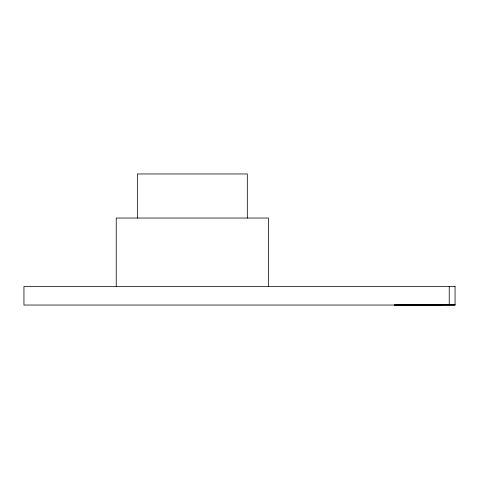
<?xml version="1.0" encoding="UTF-8"?>
<svg xmlns="http://www.w3.org/2000/svg" width="479" height="479" viewBox="0 0 479 479"><rect width="100%" height="100%" fill="white"/><g stroke="black" fill="none" stroke-linecap="round" stroke-linejoin="round"><path stroke-width="0.72" d="M455.05 304.74L394.295 305.039L455.05 304.979M422.472 304.74L440.931 304.74M402.599 304.973L440.931 304.973M438.363 304.973L435.321 304.973M408.21 304.973L409.461 304.979M449.23 286.442L449.23 304.74M268.426 286.442L268.426 218.035L116.229 218.035L116.229 286.442M247.308 218.035L247.308 173.961L137.347 173.961L137.347 218.035M455.05 286.442L23.95 286.442L23.95 305.039L455.05 305.039L455.05 286.442"/></g></svg>
